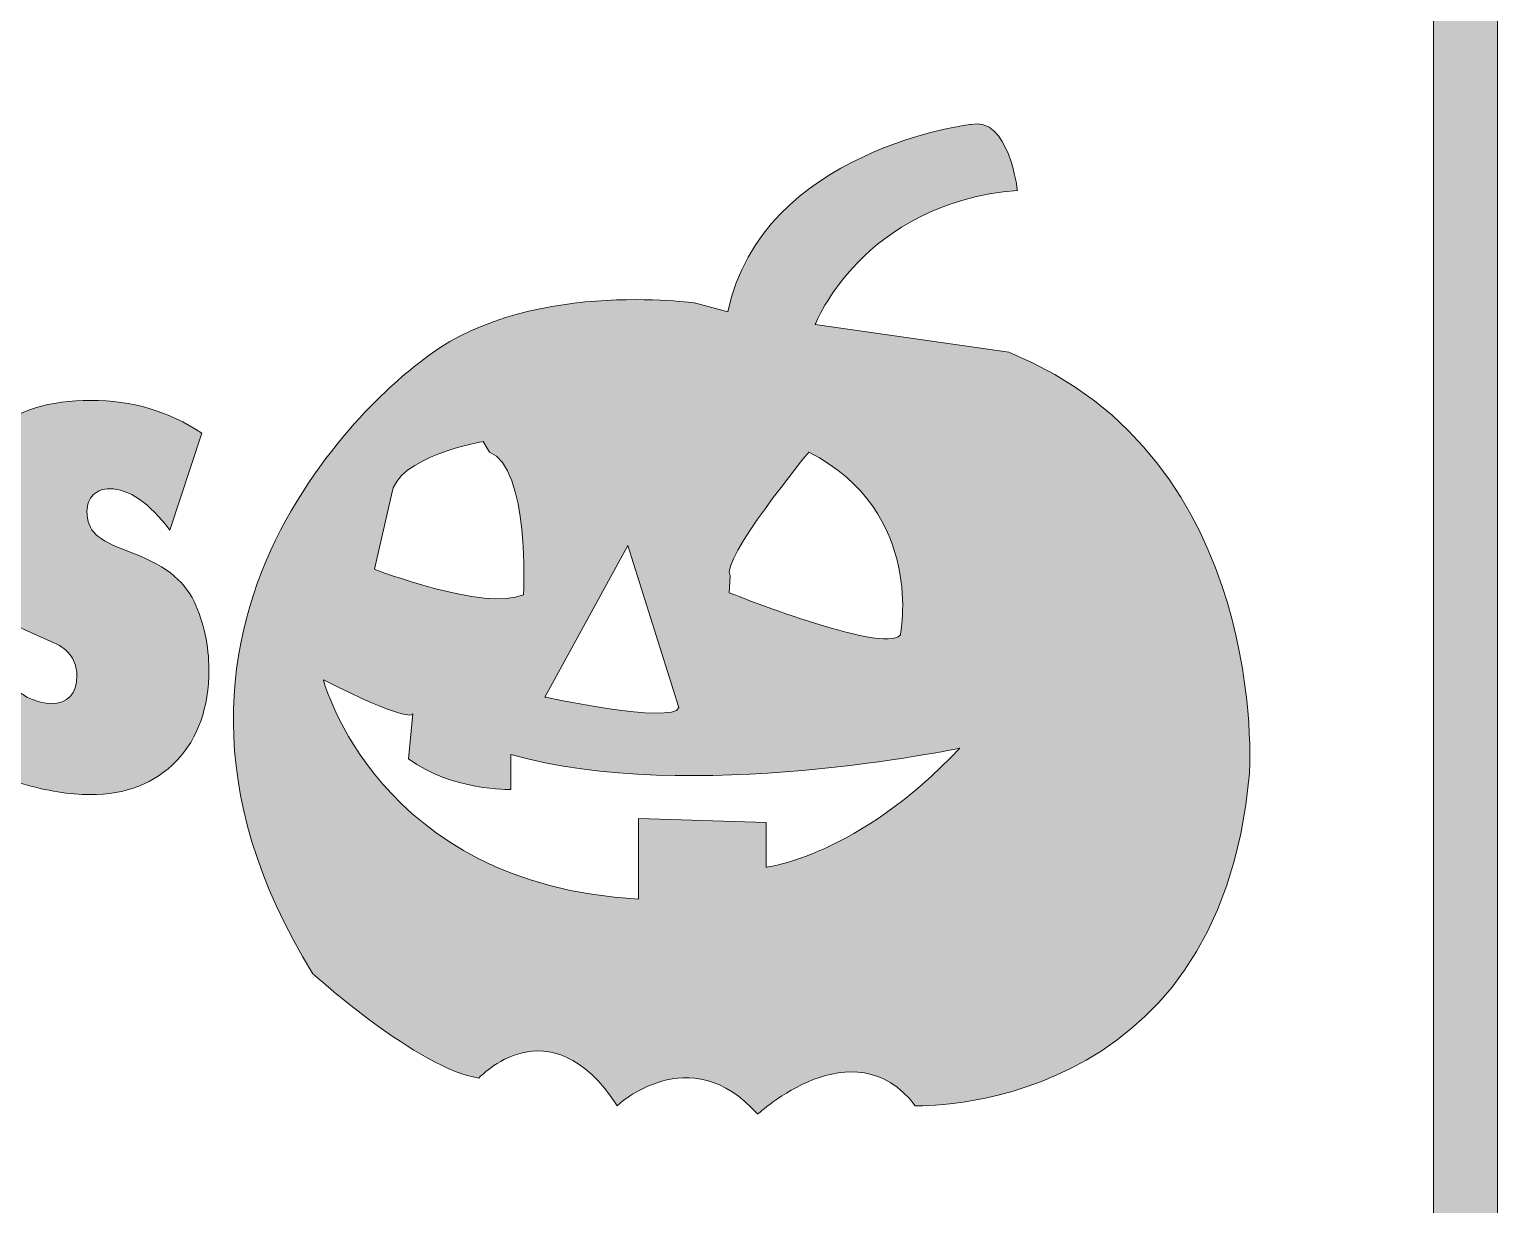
# Model space of a CAD drawing. Extents: x 433 to 591, y -185 to -10.
# Drawn here: x 547.02 to 589.93, y -108.21 to -73.86 of the extents above; entities that cross this region are included whole.
import ezdxf

# ---------------------------------------------------------------- set-up
doc = ezdxf.new("R2010")
doc.units = 0
doc.header["$MEASUREMENT"] = 0
doc.layers.add('Layer 1', color=7, linetype='Continuous', lineweight=0)

# ---------------------------------------------------------------- blocks, each defined once
blk = doc.blocks.new('Block_1')
at = {"layer": 'Layer 1', "true_color": 0x000000, "transparency": 33554687}
h = blk.add_hatch(color=18, dxfattribs=at)
h.dxf.hatch_style = 2
edge = h.paths.add_edge_path()
edge.add_spline(control_points=[(568.552, -98.354), (568.552, -98.354), (568.552, -97.047), (568.552, -97.047), (568.552, -97.047), (564.819, -96.923), (564.819, -96.923), (564.819, -96.923), (564.819, -99.287), (564.819, -99.287), (557.166, -98.852), (555.611, -92.879), (555.611, -92.879), (557.938, -94.042), (558.197, -93.93), (558.222, -93.869), (558.222, -93.869), (558.099, -95.181), (558.099, -95.181), (559.344, -96.114), (561.086, -96.083), (561.086, -96.083), (561.086, -96.083), (561.086, -95.056), (561.086, -95.056), (566.312, -96.548), (574.213, -94.87), (574.213, -94.87), (571.227, -98.043), (568.552, -98.354), (568.552, -98.354)], knot_values=[0, 0, 0, 0, 1, 1, 1, 2, 2, 2, 3, 3, 3, 4, 4, 4, 5, 5, 5, 6, 6, 6, 7, 7, 7, 8, 8, 8, 9, 9, 9, 10, 10, 10, 10], degree=3, periodic=0)
edge = h.paths.add_edge_path()
edge.add_spline(control_points=[(557.602, -87.466), (557.726, -86.346), (560.277, -85.911), (560.277, -85.911), (560.277, -85.911), (560.464, -86.222), (560.464, -86.222), (561.646, -86.658), (561.459, -90.39), (561.459, -90.39), (560.339, -90.888), (557.104, -89.644), (557.104, -89.644), (557.104, -89.644), (557.602, -87.466), (557.602, -87.466)], knot_values=[0, 0, 0, 0, 1, 1, 1, 2, 2, 2, 3, 3, 3, 4, 4, 4, 5, 5, 5, 5], degree=3, periodic=0)
edge = h.paths.add_edge_path()
edge.add_spline(control_points=[(564.508, -88.951), (564.508, -88.951), (566.001, -93.688), (566.001, -93.688), (565.814, -94.186), (562.081, -93.377), (562.081, -93.377), (562.081, -93.377), (564.508, -88.951), (564.508, -88.951)], knot_values=[0, 0, 0, 0, 1, 1, 1, 2, 2, 2, 3, 3, 3, 3], degree=3, periodic=0)
edge = h.paths.add_edge_path()
edge.add_spline(control_points=[(569.796, -86.222), (573.218, -87.964), (572.471, -91.573), (572.471, -91.573), (571.974, -92.132), (567.468, -90.328), (567.468, -90.328), (567.468, -90.328), (567.494, -89.831), (567.494, -89.831), (567.183, -89.395), (569.796, -86.222), (569.796, -86.222)], knot_values=[0, 0, 0, 0, 1, 1, 1, 2, 2, 2, 3, 3, 3, 4, 4, 4, 4], degree=3, periodic=0)
edge = h.paths.add_edge_path()
edge.add_spline(control_points=[(575.644, -83.298), (575.644, -83.298), (569.983, -82.489), (569.983, -82.489), (569.983, -82.489), (571.352, -78.943), (575.893, -78.57), (575.893, -78.57), (575.644, -76.392), (574.525, -76.641), (574.525, -76.641), (568.427, -77.387), (567.432, -82.116), (567.432, -82.116), (566.499, -81.867), (566.499, -81.867), (566.499, -81.867), (561.397, -81.12), (558.411, -83.609), (558.411, -83.609), (548.643, -90.701), (555.3, -101.465), (555.3, -101.465), (558.411, -104.265), (560.153, -104.513), (560.153, -104.513), (562.206, -102.274), (564.196, -105.322), (564.196, -105.322), (566.312, -103.331), (568.303, -105.571), (568.303, -105.571), (571.103, -102.958), (572.907, -105.322), (572.907, -105.322), (581.803, -105.633), (582.675, -95.617), (582.675, -95.617), (583.297, -86.409), (575.644, -83.298)], knot_values=[0, 0, 0, 0, 1, 1, 1, 2, 2, 2, 3, 3, 3, 4, 4, 4, 5, 5, 5, 6, 6, 6, 7, 7, 7, 8, 8, 8, 9, 9, 9, 10, 10, 10, 11, 11, 11, 12, 12, 12, 13, 13, 13, 13], degree=3, periodic=0)
at = {"layer": 'Layer 1'}
for points, knots in [([(575.644, -83.298), (575.644, -83.298), (569.983, -82.489), (569.983, -82.489), (569.983, -82.489), (571.352, -78.943), (575.893, -78.57), (575.893, -78.57), (575.644, -76.392), (574.525, -76.641), (574.525, -76.641), (568.427, -77.387), (567.432, -82.116), (567.432, -82.116), (566.499, -81.867), (566.499, -81.867), (566.499, -81.867), (561.397, -81.12), (558.411, -83.609), (558.411, -83.609), (548.643, -90.701), (555.3, -101.465), (555.3, -101.465), (558.411, -104.265), (560.153, -104.513), (560.153, -104.513), (562.206, -102.274), (564.196, -105.322), (564.196, -105.322), (566.312, -103.331), (568.303, -105.571), (568.303, -105.571), (571.103, -102.958), (572.907, -105.322), (572.907, -105.322), (581.803, -105.633), (582.675, -95.617), (582.675, -95.617), (583.297, -86.409), (575.644, -83.298)], [0, 0, 0, 0, 1, 1, 1, 2, 2, 2, 3, 3, 3, 4, 4, 4, 5, 5, 5, 6, 6, 6, 7, 7, 7, 8, 8, 8, 9, 9, 9, 10, 10, 10, 11, 11, 11, 12, 12, 12, 13, 13, 13, 13]), ([(557.602, -87.466), (557.726, -86.346), (560.277, -85.911), (560.277, -85.911), (560.277, -85.911), (560.464, -86.222), (560.464, -86.222), (561.646, -86.658), (561.459, -90.39), (561.459, -90.39), (560.339, -90.888), (557.104, -89.644), (557.104, -89.644), (557.104, -89.644), (557.602, -87.466), (557.602, -87.466)], [0, 0, 0, 0, 1, 1, 1, 2, 2, 2, 3, 3, 3, 4, 4, 4, 5, 5, 5, 5]), ([(569.796, -86.222), (573.218, -87.964), (572.471, -91.573), (572.471, -91.573), (571.974, -92.132), (567.468, -90.328), (567.468, -90.328), (567.468, -90.328), (567.494, -89.831), (567.494, -89.831), (567.183, -89.395), (569.796, -86.222), (569.796, -86.222)], [0, 0, 0, 0, 1, 1, 1, 2, 2, 2, 3, 3, 3, 4, 4, 4, 4]), ([(564.508, -88.951), (564.508, -88.951), (566.001, -93.688), (566.001, -93.688), (565.814, -94.186), (562.081, -93.377), (562.081, -93.377), (562.081, -93.377), (564.508, -88.951), (564.508, -88.951)], [0, 0, 0, 0, 1, 1, 1, 2, 2, 2, 3, 3, 3, 3]), ([(568.552, -98.354), (568.552, -98.354), (568.552, -97.047), (568.552, -97.047), (568.552, -97.047), (564.819, -96.923), (564.819, -96.923), (564.819, -96.923), (564.819, -99.287), (564.819, -99.287), (557.166, -98.852), (555.611, -92.879), (555.611, -92.879), (557.938, -94.042), (558.197, -93.93), (558.222, -93.869), (558.222, -93.869), (558.099, -95.181), (558.099, -95.181), (559.344, -96.114), (561.086, -96.083), (561.086, -96.083), (561.086, -96.083), (561.086, -95.056), (561.086, -95.056), (566.312, -96.548), (574.213, -94.87), (574.213, -94.87), (571.227, -98.043), (568.552, -98.354), (568.552, -98.354)], [0, 0, 0, 0, 1, 1, 1, 2, 2, 2, 3, 3, 3, 4, 4, 4, 5, 5, 5, 6, 6, 6, 7, 7, 7, 8, 8, 8, 9, 9, 9, 10, 10, 10, 10])]:
    blk.add_open_spline(points, degree=3, knots=knots, dxfattribs=at)
blk = doc.blocks.new('Block_4')
at = {"layer": 'Layer 1', "true_color": 0x000000, "transparency": 33554687}
h = blk.add_hatch(color=18, dxfattribs=at)
h.dxf.hatch_style = 2
edge = h.paths.add_edge_path()
edge.add_spline(control_points=[(545.57, -91.872), (545.83, -92.39), (546.152, -92.802), (546.538, -93.107), (546.923, -93.413), (547.292, -93.566), (547.644, -93.566), (548.149, -93.566), (548.402, -93.294), (548.402, -92.751), (548.402, -92.535), (548.347, -92.346), (548.236, -92.182), (548.125, -92.019), (547.958, -91.89), (547.736, -91.798), (547.736, -91.798), (546.866, -91.4), (546.866, -91.4), (546.255, -91.128), (545.786, -90.706), (545.459, -90.132), (545.132, -89.558), (544.969, -88.87), (544.969, -88.068), (544.969, -87.001), (545.305, -86.174), (545.978, -85.588), (546.65, -85.002), (547.597, -84.708), (548.819, -84.708), (550.01, -84.708), (551.089, -85.026), (552.058, -85.662), (552.058, -85.662), (551.124, -88.503), (551.124, -88.503), (550.513, -87.695), (549.926, -87.291), (549.365, -87.291), (549.167, -87.291), (549.007, -87.351), (548.884, -87.471), (548.76, -87.591), (548.699, -87.75), (548.699, -87.948), (548.699, -88.232), (548.785, -88.457), (548.958, -88.623), (549.13, -88.79), (549.448, -88.957), (549.911, -89.123), (550.904, -89.475), (551.545, -89.962), (551.831, -90.586), (552.118, -91.209), (552.262, -91.872), (552.262, -92.575), (552.262, -93.692), (551.947, -94.581), (551.318, -95.241), (550.688, -95.901), (549.843, -96.231), (548.782, -96.231), (548.196, -96.231), (547.531, -96.121), (546.787, -95.903), (546.044, -95.684), (545.348, -95.383), (544.7, -95), (544.7, -95), (545.57, -91.872), (545.57, -91.872)], knot_values=[0, 0, 0, 0, 1, 1, 1, 2, 2, 2, 3, 3, 3, 4, 4, 4, 5, 5, 5, 6, 6, 6, 7, 7, 7, 8, 8, 8, 9, 9, 9, 10, 10, 10, 11, 11, 11, 12, 12, 12, 13, 13, 13, 14, 14, 14, 15, 15, 15, 16, 16, 16, 17, 17, 17, 18, 18, 18, 19, 19, 19, 20, 20, 20, 21, 21, 21, 22, 22, 22, 23, 23, 23, 24, 24, 24, 24], degree=3, periodic=0)
at = {"layer": 'Layer 1'}
blk.add_open_spline([(545.57, -91.872), (545.83, -92.39), (546.152, -92.802), (546.538, -93.107), (546.923, -93.413), (547.292, -93.566), (547.644, -93.566), (548.149, -93.566), (548.402, -93.294), (548.402, -92.751), (548.402, -92.535), (548.347, -92.346), (548.236, -92.182), (548.125, -92.019), (547.958, -91.89), (547.736, -91.798), (547.736, -91.798), (546.866, -91.4), (546.866, -91.4), (546.255, -91.128), (545.786, -90.706), (545.459, -90.132), (545.132, -89.558), (544.969, -88.87), (544.969, -88.068), (544.969, -87.001), (545.305, -86.174), (545.978, -85.588), (546.65, -85.002), (547.597, -84.708), (548.819, -84.708), (550.01, -84.708), (551.089, -85.026), (552.058, -85.662), (552.058, -85.662), (551.124, -88.503), (551.124, -88.503), (550.513, -87.695), (549.926, -87.291), (549.365, -87.291), (549.167, -87.291), (549.007, -87.351), (548.884, -87.471), (548.76, -87.591), (548.699, -87.75), (548.699, -87.948), (548.699, -88.232), (548.785, -88.457), (548.958, -88.623), (549.13, -88.79), (549.448, -88.957), (549.911, -89.123), (550.904, -89.475), (551.545, -89.962), (551.831, -90.586), (552.118, -91.209), (552.262, -91.872), (552.262, -92.575), (552.262, -93.692), (551.947, -94.581), (551.318, -95.241), (550.688, -95.901), (549.843, -96.231), (548.782, -96.231), (548.196, -96.231), (547.531, -96.121), (546.787, -95.903), (546.044, -95.684), (545.348, -95.383), (544.7, -95), (544.7, -95), (545.57, -91.872), (545.57, -91.872)], degree=3, knots=[0, 0, 0, 0, 1, 1, 1, 2, 2, 2, 3, 3, 3, 4, 4, 4, 5, 5, 5, 6, 6, 6, 7, 7, 7, 8, 8, 8, 9, 9, 9, 10, 10, 10, 11, 11, 11, 12, 12, 12, 13, 13, 13, 14, 14, 14, 15, 15, 15, 16, 16, 16, 17, 17, 17, 18, 18, 18, 19, 19, 19, 20, 20, 20, 21, 21, 21, 22, 22, 22, 23, 23, 23, 24, 24, 24, 24], dxfattribs=at)
blk = doc.blocks.new('Block_0')
at = {"layer": 'Layer 1', "true_color": 0x000000, "transparency": 33554687}
h = blk.add_hatch(color=18, dxfattribs=at)
h.dxf.hatch_style = 2
edge = h.paths.add_edge_path()
edge.add_spline(control_points=[(588.054, -163.527), (588.054, -165.521), (587.246, -167.472), (585.839, -168.88), (585.839, -168.88), (574.216, -180.506), (574.216, -180.506), (572.805, -181.915), (570.854, -182.723), (568.865, -182.723), (568.865, -182.723), (455.2, -182.723), (455.2, -182.723), (453.212, -182.723), (451.261, -181.915), (449.851, -180.506), (449.851, -180.506), (438.226, -168.88), (438.226, -168.88), (436.817, -167.469), (436.009, -165.518), (436.009, -163.527), (436.009, -163.527), (436.009, -30.807), (436.009, -30.807), (436.009, -28.817), (436.817, -26.868), (438.226, -25.457), (438.226, -25.457), (449.851, -13.835), (449.851, -13.835), (451.26, -12.425), (453.209, -11.617), (455.2, -11.617), (455.2, -11.617), (568.865, -11.617), (568.865, -11.617), (570.859, -11.617), (572.81, -12.425), (574.216, -13.835), (574.216, -13.835), (585.839, -25.457), (585.839, -25.457), (587.246, -26.865), (588.054, -28.814), (588.054, -30.807), (588.054, -30.807), (588.054, -163.527), (588.054, -163.527)], knot_values=[0, 0, 0, 0, 1, 1, 1, 2, 2, 2, 3, 3, 3, 4, 4, 4, 5, 5, 5, 6, 6, 6, 7, 7, 7, 8, 8, 8, 9, 9, 9, 10, 10, 10, 11, 11, 11, 12, 12, 12, 13, 13, 13, 14, 14, 14, 15, 15, 15, 16, 16, 16, 16], degree=3, periodic=0)
edge = h.paths.add_edge_path()
edge.add_spline(control_points=[(575.542, -12.508), (573.788, -10.75), (571.355, -9.743), (568.865, -9.743), (568.865, -9.743), (455.2, -9.743), (455.2, -9.743), (452.715, -9.743), (450.283, -10.75), (448.524, -12.508), (448.524, -12.508), (436.9, -24.131), (436.9, -24.131), (435.142, -25.891), (434.134, -28.323), (434.134, -30.807), (434.134, -30.807), (434.134, -163.527), (434.134, -163.527), (434.134, -166.012), (435.142, -168.446), (436.9, -170.206), (436.9, -170.206), (448.524, -181.832), (448.524, -181.832), (450.286, -183.59), (452.72, -184.597), (455.2, -184.597), (455.2, -184.597), (568.865, -184.597), (568.865, -184.597), (571.347, -184.597), (573.78, -183.59), (575.542, -181.832), (575.542, -181.832), (587.165, -170.206), (587.165, -170.206), (588.921, -168.449), (589.929, -166.015), (589.929, -163.527), (589.929, -163.527), (589.929, -30.807), (589.929, -30.807), (589.929, -28.322), (588.921, -25.888), (587.165, -24.131), (587.165, -24.131), (575.542, -12.508), (575.542, -12.508)], knot_values=[0, 0, 0, 0, 1, 1, 1, 2, 2, 2, 3, 3, 3, 4, 4, 4, 5, 5, 5, 6, 6, 6, 7, 7, 7, 8, 8, 8, 9, 9, 9, 10, 10, 10, 11, 11, 11, 12, 12, 12, 13, 13, 13, 14, 14, 14, 15, 15, 15, 16, 16, 16, 16], degree=3, periodic=0)
at = {"layer": 'Layer 1'}
for points in [[(575.542, -12.508), (573.788, -10.75), (571.355, -9.743), (568.865, -9.743), (568.865, -9.743), (455.2, -9.743), (455.2, -9.743), (452.715, -9.743), (450.283, -10.75), (448.524, -12.508), (448.524, -12.508), (436.9, -24.131), (436.9, -24.131), (435.142, -25.891), (434.134, -28.323), (434.134, -30.807), (434.134, -30.807), (434.134, -163.527), (434.134, -163.527), (434.134, -166.012), (435.142, -168.446), (436.9, -170.206), (436.9, -170.206), (448.524, -181.832), (448.524, -181.832), (450.286, -183.59), (452.72, -184.597), (455.2, -184.597), (455.2, -184.597), (568.865, -184.597), (568.865, -184.597), (571.347, -184.597), (573.78, -183.59), (575.542, -181.832), (575.542, -181.832), (587.165, -170.206), (587.165, -170.206), (588.921, -168.449), (589.929, -166.015), (589.929, -163.527), (589.929, -163.527), (589.929, -30.807), (589.929, -30.807), (589.929, -28.322), (588.921, -25.888), (587.165, -24.131), (587.165, -24.131), (575.542, -12.508), (575.542, -12.508)], [(588.054, -163.527), (588.054, -165.521), (587.246, -167.472), (585.839, -168.88), (585.839, -168.88), (574.216, -180.506), (574.216, -180.506), (572.805, -181.915), (570.854, -182.723), (568.865, -182.723), (568.865, -182.723), (455.2, -182.723), (455.2, -182.723), (453.212, -182.723), (451.261, -181.915), (449.851, -180.506), (449.851, -180.506), (438.226, -168.88), (438.226, -168.88), (436.817, -167.469), (436.009, -165.518), (436.009, -163.527), (436.009, -163.527), (436.009, -30.807), (436.009, -30.807), (436.009, -28.817), (436.817, -26.868), (438.226, -25.457), (438.226, -25.457), (449.851, -13.835), (449.851, -13.835), (451.26, -12.425), (453.209, -11.617), (455.2, -11.617), (455.2, -11.617), (568.865, -11.617), (568.865, -11.617), (570.859, -11.617), (572.81, -12.425), (574.216, -13.835), (574.216, -13.835), (585.839, -25.457), (585.839, -25.457), (587.246, -26.865), (588.054, -28.814), (588.054, -30.807), (588.054, -30.807), (588.054, -163.527), (588.054, -163.527)]]:
    blk.add_open_spline(points, degree=3, knots=[0, 0, 0, 0, 1, 1, 1, 2, 2, 2, 3, 3, 3, 4, 4, 4, 5, 5, 5, 6, 6, 6, 7, 7, 7, 8, 8, 8, 9, 9, 9, 10, 10, 10, 11, 11, 11, 12, 12, 12, 13, 13, 13, 14, 14, 14, 15, 15, 15, 16, 16, 16, 16], dxfattribs=at)
for name in ['Block_1', 'Block_4']:
    blk.add_blockref(name, (0, 0), dxfattribs=at)

msp = doc.modelspace()

# ---------------------------------------------------------------- block references
at = {"layer": 'Layer 1'}
msp.add_blockref('Block_0', (0, 0), dxfattribs=at)

doc.saveas('drawing.dxf')
